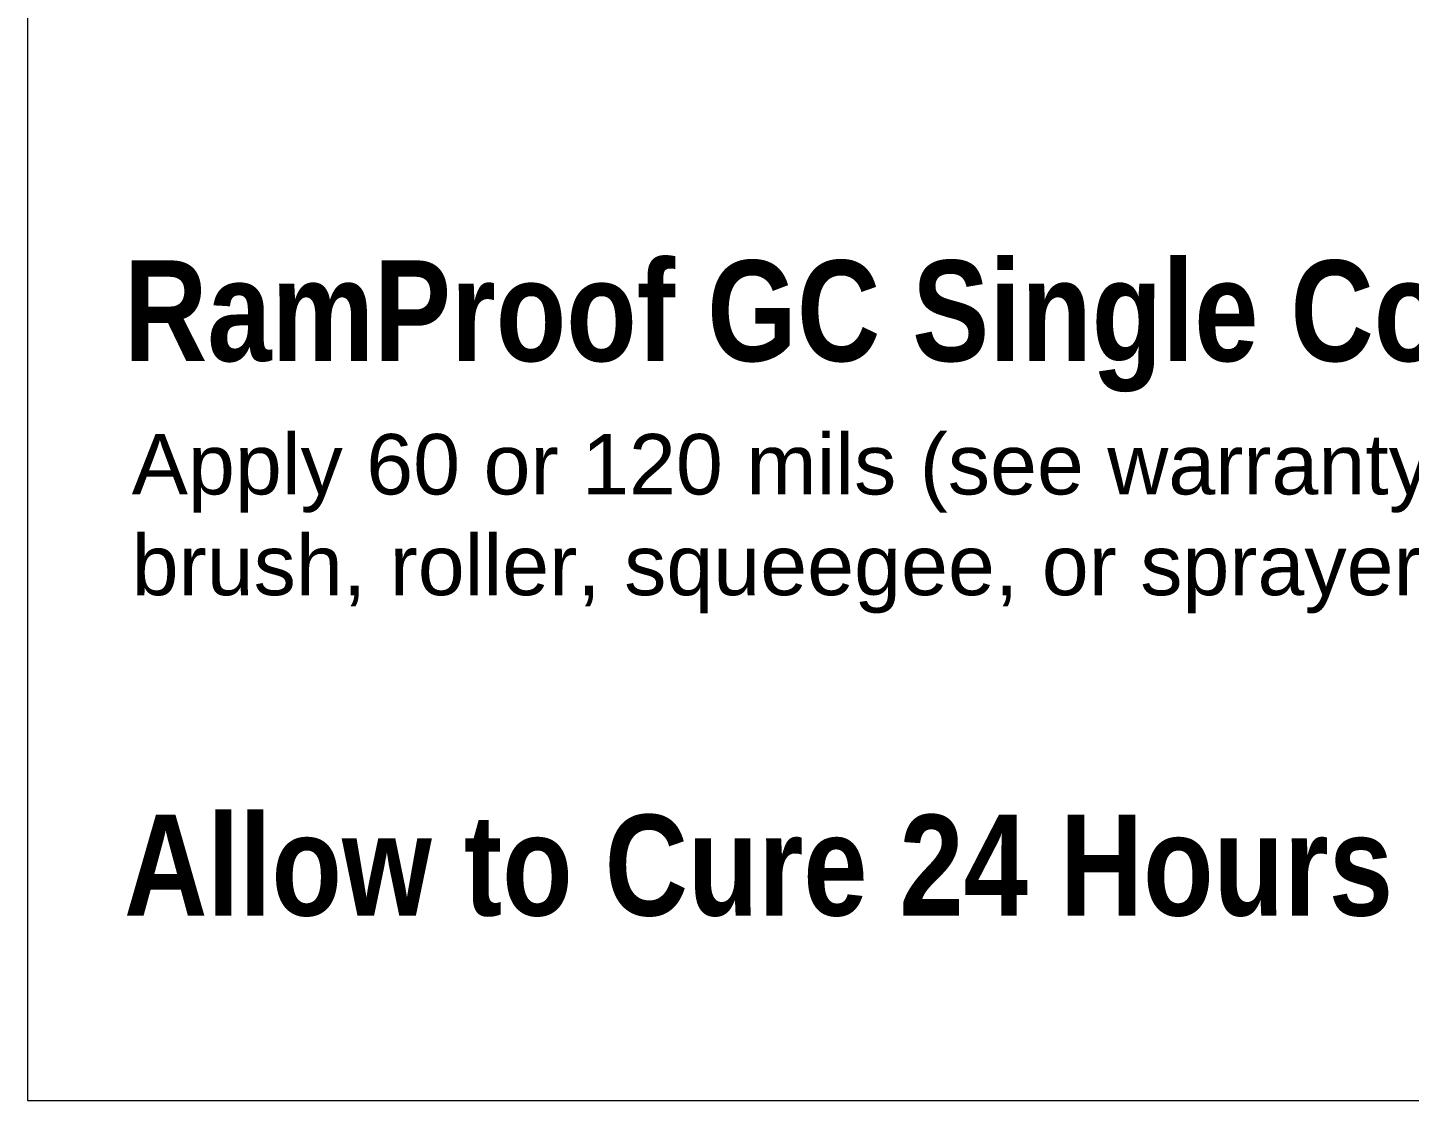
# Model space of a CAD drawing. Header units: inches. Extents: x -441 to 7, y -96 to 2.
# Drawn here: x 0 to 1.351, y 0 to 1.048 of the extents above; entities that cross this region are included whole.
import ezdxf

# ---------------------------------------------------------------- set-up
doc = ezdxf.new("R2010")
doc.units = ezdxf.units.IN
doc.header["$MEASUREMENT"] = 0
doc.layers.add('Text', color=20, linetype='Continuous', lineweight=0)
doc.layers.add('Vector Picture Geometry', color=6, linetype='Continuous', lineweight=0)
doc.styles.add('GENERATED_STYLE_1', font='ARIALN.TTF')
doc.styles.get("Standard").update_dxf_attribs({"font": 'arial.ttf'})

msp = doc.modelspace()

# ---------------------------------------------------------------- linework, layer by layer
at = {"layer": 'Vector Picture Geometry', "color": 7, "linetype": 'Continuous', "flags": 128}
msp.add_lwpolyline([(0, 0), (6.857, 0), (6.857, 2.1134), (0, 2.1134)], close=True, dxfattribs=at)

# ---------------------------------------------------------------- texts
at = {"layer": 'Text', "char_height": 0.098425, "attachment_point": 1, "style": 'GENERATED_STYLE_1'}
for s, insert in [('\\pxi-3,l3,t3;{\\fArial Narrow|b1|i0|c0|p34;RamProof GC Single Component WP Membrane}', (0.0943, 0.8207)), ('\\pxi-3,l3,t3;{\\fArial Narrow|b1|i0|c0|p34;Allow to Cure 24 Hours}', (0.0943, 0.279))]:
    msp.add_mtext(s, dxfattribs=dict(at, insert=insert))
at = {"layer": 'Text', "insert": (0.1017, 0.6511), "char_height": 0.0590551, "width": 3.030801, "attachment_point": 1}
msp.add_mtext('Apply 60 or 120 mils (see warranty) of RamProof GC® WP Membrane with a brush, roller, squeegee, or sprayer at the rate of 20-40 sq. ft./gal. ', dxfattribs=at)

doc.saveas('drawing.dxf')
